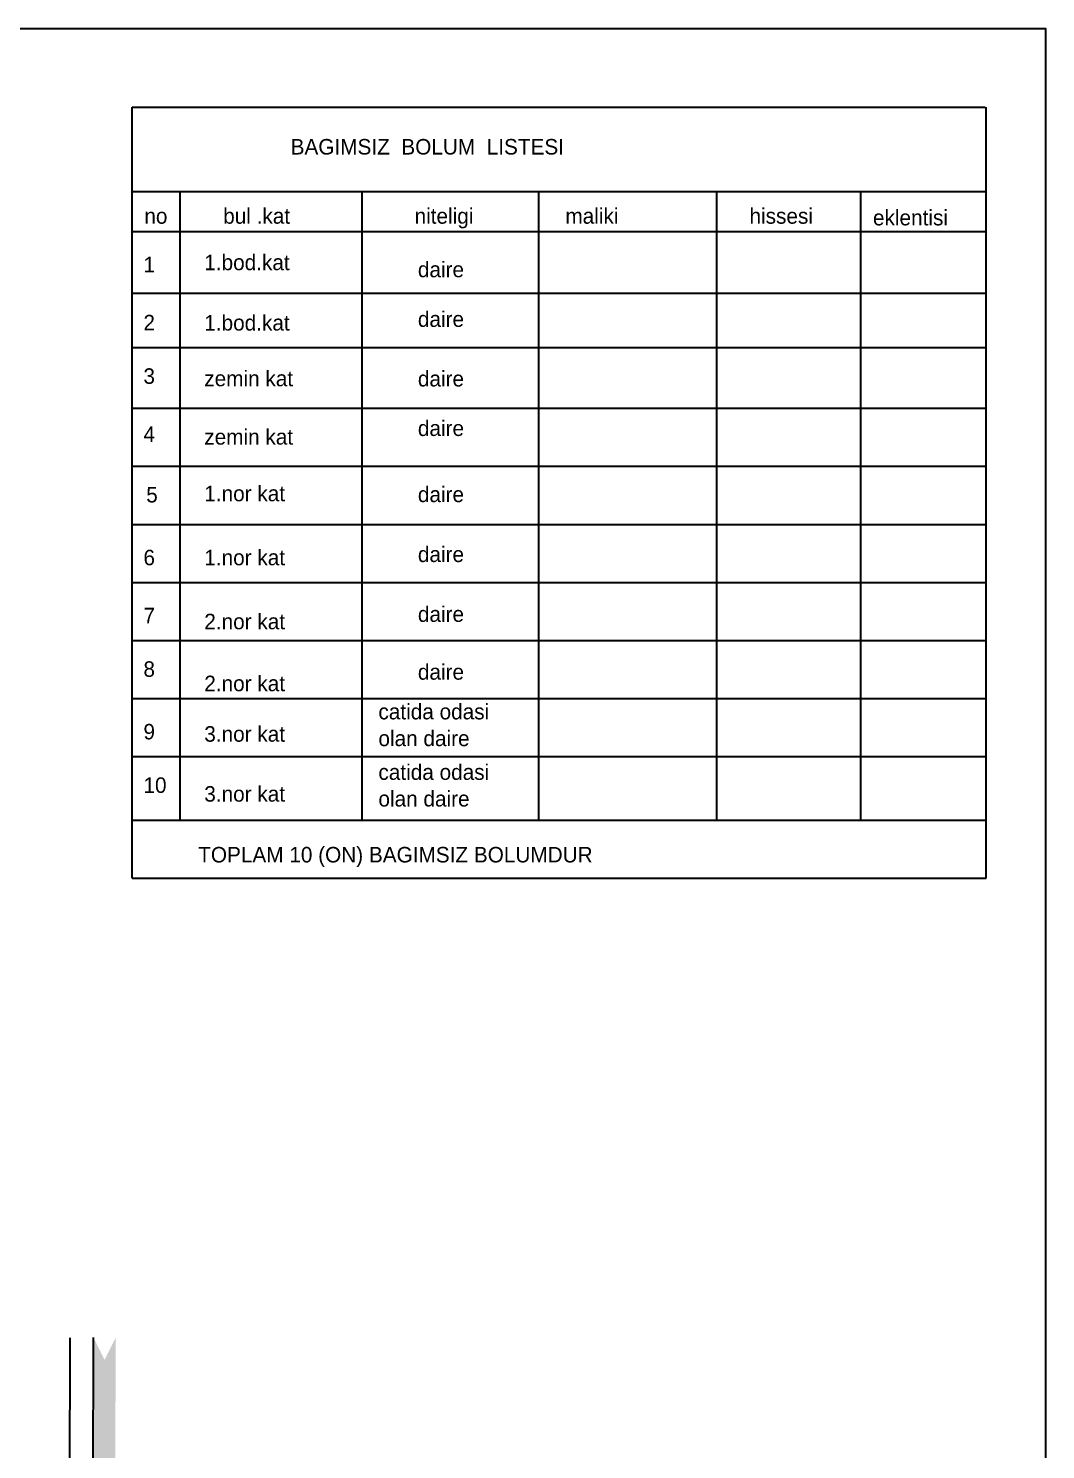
# Model space of a CAD drawing. Header units: millimetres. Extents: x 35860 to 71103, y -11298 to -8385.
# Drawn here: x 39736 to 40656, y -9790 to -8505 of the extents above; entities that cross this region are included whole.
import ezdxf

# ---------------------------------------------------------------- set-up
doc = ezdxf.new("R2010")
doc.units = ezdxf.units.MM
doc.header["$MEASUREMENT"] = 0
doc.layers.add('03_Yazı', color=1, linetype='Continuous', lineweight=30)
doc.styles.add('UNIVCH', font='univch', dxfattribs={"height": 0.5})

msp = doc.modelspace()

# ---------------------------------------------------------------- hatches: boundary and pattern name
at = {"layer": '03_Yazı'}
msp.add_hatch(color=256, dxfattribs=at).paths.add_polyline_path([(39814.7, -9876.2), (39804.7, -9876.1), (39794.7, -9876.1), (39795, -9689.1), (39805, -9709.1), (39815, -9689.2)])

# ---------------------------------------------------------------- linework, layer by layer
for p, q in [((39829.9, -8576.2), (40601.5, -8576.2)), ((39829.9, -8848.5), (39829.9, -8576.2)), ((40602.4, -9273.5), (40602.4, -8576.2)), ((39829.9, -8652.4), (40601.5, -8652.4)), ((39873.2, -8652.4), (39873.2, -9221)), ((40037.7, -8652.4), (40037.7, -9221)), ((40197.5, -8652.4), (40197.5, -9221)), ((40358.6, -8652.4), (40358.6, -9221)), ((40488.6, -8652.4), (40488.6, -9221)), ((39829.9, -8688.5), (40601.5, -8688.5)), ((39829.9, -8744.5), (40601.5, -8744.5)), ((39829.9, -8793.5), (40561.3, -8793.5)), ((39829.9, -8793.5), (40601.5, -8793.5)), ((39829.9, -9273.5), (39829.9, -8821.6)), ((39829.9, -8848.5), (40601.5, -8848.5)), ((39829.9, -8901), (40561.3, -8901)), ((39829.9, -8901), (40561.3, -8901)), ((39829.9, -8901), (40561.3, -8901)), ((39829.9, -8901), (40601.5, -8901)), ((39873.2, -8898), (39873.2, -9113.5)), ((40358.6, -8898.4), (40358.6, -9058.5)), ((40358.6, -8899.9), (40358.6, -9113.5)), ((40488.6, -8898.4), (40488.6, -9113.5)), ((39829.9, -8953.5), (40602.4, -8953.5)), ((39829.9, -9113.5), (39829.9, -8958.4)), ((39829.9, -9006), (40602.4, -9006)), ((40488.6, -9034.8), (40488.6, -9058.5)), ((39829.9, -9058.5), (40561.3, -9058.5)), ((39829.9, -9058.5), (40602.4, -9058.5)), ((40488.6, -9083), (40488.6, -9113.5)), ((39829.9, -9111), (40602.4, -9111)), ((40488.6, -9139.8), (40488.6, -9163.5)), ((39829.9, -9163.5), (40561.3, -9163.5)), ((39829.9, -9163.5), (40602.4, -9163.5)), ((39829.9, -9172.2), (39829.9, -9163.5)), ((40488.6, -9188), (40488.6, -9218.5)), ((39829.9, -9221), (40602.4, -9221)), ((40602.4, -9273.5), (40602.4, -9264.7)), ((39829.9, -9273.5), (40602.4, -9273.5)), ((39773.5, -9876.2), (39773.8, -9689.2)), ((39794.7, -9876.1), (39795, -9689.1))]:
    msp.add_line(p, q, dxfattribs=at)
msp.add_lwpolyline([(38060.1, -8504.9), (40656.1, -8504.9), (40656.1, -11297.8), (38060.1, -11297.8)], close=True, dxfattribs=at)

# ---------------------------------------------------------------- texts
at = {"layer": '03_Yazı', "style": 'UNIVCH'}
for s, height, p in [('BAGIMSIZ  BOLUM  LISTESI', 14.04, (39973.3, -8619)), ('no', 14.04, (39841, -8681.6)), ('bul .kat', 14.04, (39912.3, -8681.6)), ('niteligi', 14.04, (40085.4, -8681.6)), ('maliki', 14.04, (40221.8, -8681.6)), ('hissesi', 14.04, (40388.3, -8681.6)), ('eklentisi', 14.04, (40500, -8683.1)), ('1', 14, (39840.2, -8725.5)), ('1.bod.kat', 14.04, (39895.2, -8723.6)), ('daire', 14.04, (40088.4, -8730)), ('2', 14, (39840.2, -8778)), ('1.bod.kat', 14.04, (39895.2, -8778.2)), ('daire', 14.04, (40088.4, -8774.9)), ('3', 14, (39840.2, -8826.4)), ('zemin kat', 14.04, (39895.2, -8828.6)), ('daire', 14.04, (40088.4, -8828.8)), ('4', 14, (39840.2, -8878.9)), ('zemin kat', 14.04, (39895.2, -8881.4)), ('daire', 14.04, (40088.4, -8873.6)), ('5', 14, (39842.7, -8933.7)), ('1.nor kat', 14.04, (39895.2, -8932.6)), ('daire', 14.04, (40088.4, -8933.4)), ('6', 14, (39840.2, -8990.5)), ('1.nor kat', 14.04, (39895.2, -8990.5)), ('daire', 14.04, (40088.4, -8987.6)), ('7', 14, (39840.2, -9043)), ('2.nor kat', 14.04, (39895.2, -9048.4)), ('daire', 14.04, (40088.4, -9041.7)), ('8', 14, (39840.2, -9091.4)), ('daire', 14.04, (40088.4, -9094)), ('2.nor kat', 14.04, (39895.2, -9104.4)), ('catida odasi', 14.04, (40052.7, -9129.9)), ('9', 14, (39840.2, -9148)), ('3.nor kat', 14.04, (39895.2, -9150.1)), ('olan daire', 14.04, (40052.7, -9154.1)), ('catida odasi', 14.04, (40052.7, -9184.6)), ('10', 14.04, (39840.2, -9196.4)), ('3.nor kat', 14.04, (39895.2, -9204.3)), ('olan daire', 14.04, (40052.7, -9208.7)), ('TOPLAM 10 (ON) BAGIMSIZ BOLUMDUR', 14.04, (39889.7, -9259.3))]:
    msp.add_text(s, height=height, dxfattribs=at).set_placement(p)

doc.saveas('drawing.dxf')
